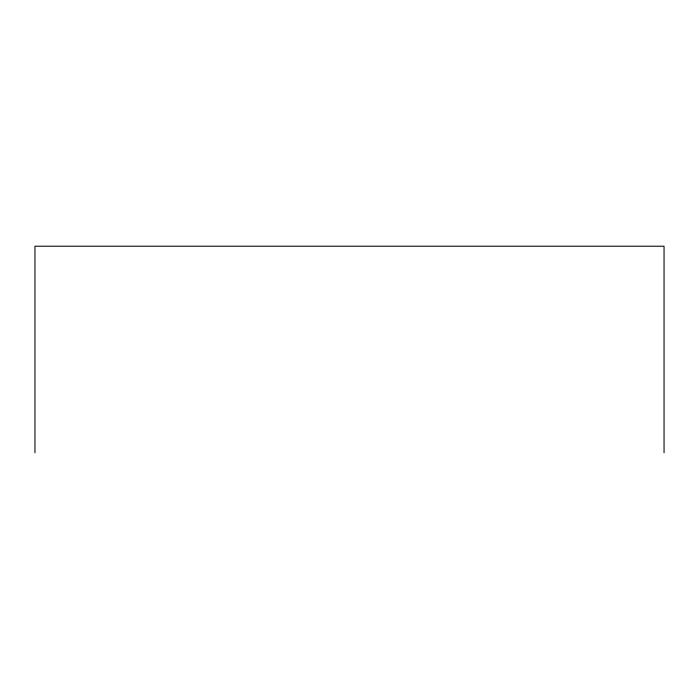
<?xml version="1.0" encoding="UTF-8"?>
<svg xmlns="http://www.w3.org/2000/svg" width="699" height="699" viewBox="0 0 699 699"><rect width="100%" height="100%" fill="white"/><g stroke="black" fill="none" stroke-linecap="round" stroke-linejoin="round"><path stroke-width="1.05" d="M664.05 452.786L664.05 246.214L34.95 246.214L34.95 452.786"/></g></svg>
